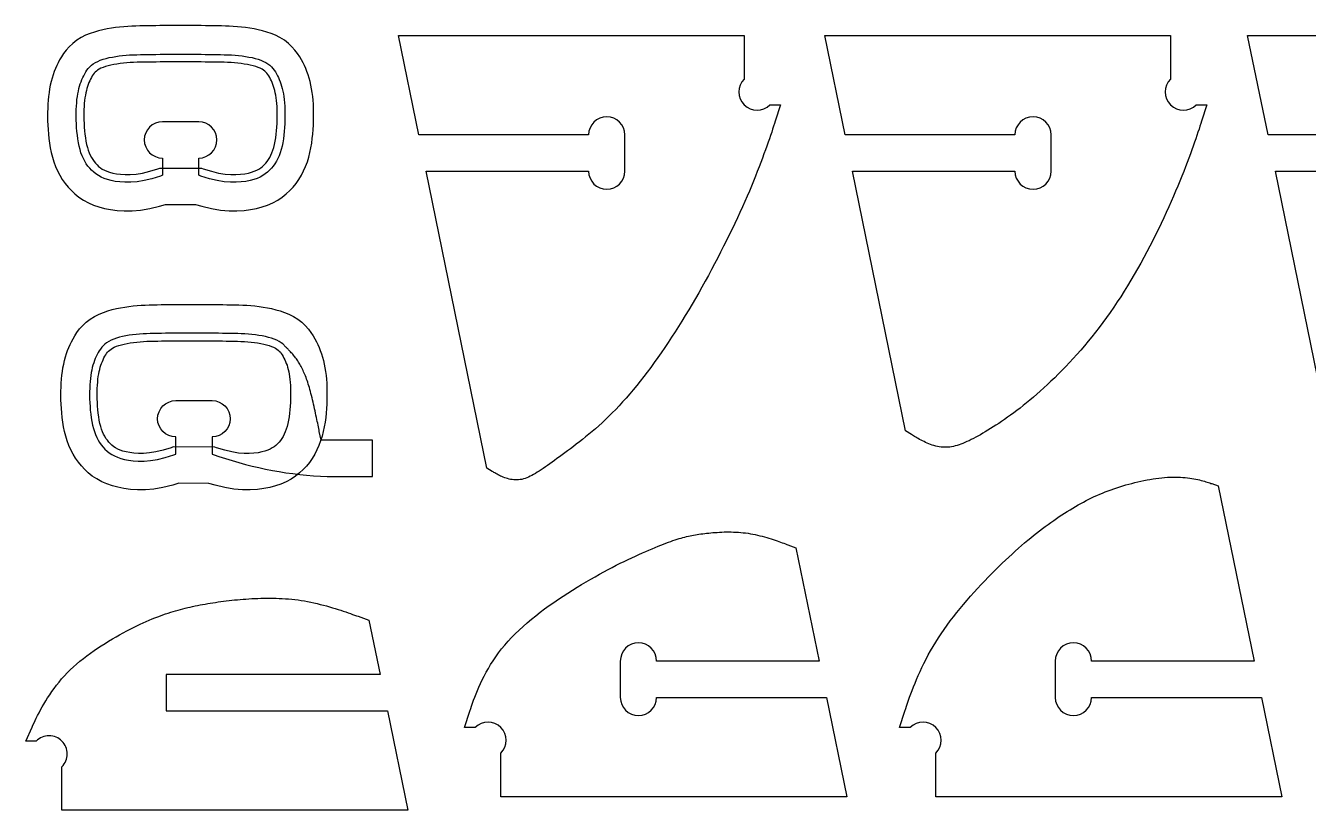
# Model space of a CAD drawing. Extents: x -514 to 537, y 96 to 817.
# Drawn here: x 34.4 to 246.3, y 100.3 to 230 of the extents above; entities that cross this region are included whole.
import ezdxf

# ---------------------------------------------------------------- set-up
doc = ezdxf.new("R2010")
doc.units = 0
doc.layers.add('EXTERNAL_CUT', color=1, linetype='CONTINUOUS')
doc.layers.add('POCKET_CUT_1_1MM', color=3, linetype='CONTINUOUS')

msp = doc.modelspace()

# ---------------------------------------------------------------- linework, layer by layer
at = {"layer": 'EXTERNAL_CUT', "flags": 128}
for points in [[(110.6, 156.88), (100.55, 205.98), (127.39, 205.98, 1), (133.39, 205.98), (133.39, 211.98, 1), (127.39, 211.98), (99.32, 211.98), (95.96, 228.4), (153.11, 228.4), (153.11, 221.2, 1), (157.36, 216.95), (159.11, 216.95), (158.23, 214.24), (158.1, 213.84), (157.96, 213.4), (157.8, 212.93), (157.64, 212.43), (157.46, 211.9), (157.27, 211.34), (157.06, 210.76), (156.85, 210.14), (156.62, 209.5), (156.37, 208.83), (156.12, 208.14), (155.85, 207.42), (155.57, 206.68), (155.27, 205.92), (154.96, 205.14), (154.64, 204.34), (154.3, 203.52), (153.95, 202.68), (153.58, 201.83), (153.2, 200.95), (152.81, 200.07), (152.4, 199.17), (151.98, 198.26), (151.54, 197.33), (151.1, 196.4), (150.64, 195.46), (150.18, 194.51), (149.7, 193.56), (149.21, 192.6), (148.72, 191.64), (148.21, 190.67), (147.7, 189.71), (147.18, 188.75), (146.65, 187.78), (146.12, 186.83), (145.58, 185.87), (145.03, 184.92), (144.48, 183.98), (143.93, 183.05), (143.37, 182.13), (142.81, 181.21), (142.25, 180.31), (141.68, 179.42), (141.11, 178.54), (140.54, 177.68), (139.97, 176.82), (139.39, 175.98), (138.81, 175.16), (138.24, 174.35), (137.66, 173.56), (137.08, 172.78), (136.5, 172.02), (135.92, 171.27), (135.34, 170.55), (134.76, 169.84), (134.18, 169.16), (133.6, 168.49), (133.02, 167.84), (132.45, 167.22), (131.88, 166.61), (131.31, 166.03), (130.74, 165.47), (130.17, 164.92), (129.61, 164.4), (129.06, 163.9), (128.51, 163.41), (127.96, 162.94), (127.43, 162.49), (126.9, 162.05), (126.38, 161.63), (125.87, 161.23), (125.36, 160.84), (124.87, 160.46), (124.39, 160.1), (123.91, 159.75), (123.45, 159.41), (123.01, 159.09), (122.57, 158.77), (122.15, 158.47), (121.74, 158.17), (121.35, 157.89), (120.97, 157.61), (120.6, 157.35), (120.25, 157.1), (119.9, 156.86), (119.56, 156.63), (119.24, 156.42), (118.92, 156.22), (118.61, 156.03), (118.31, 155.85), (118.01, 155.69), (117.72, 155.55), (117.44, 155.42), (117.16, 155.3), (116.89, 155.2), (116.62, 155.12), (116.35, 155.05), (116.08, 155), (115.81, 154.97), (115.55, 154.95), (115.29, 154.96), (115.03, 154.97), (114.77, 155), (114.51, 155.05), (114.26, 155.1), (114.01, 155.17), (113.77, 155.24), (113.53, 155.32), (113.3, 155.41), (113.07, 155.51), (112.86, 155.6), (112.65, 155.7), (112.45, 155.8), (112.26, 155.9), (112.08, 156), (111.9, 156.1), (111.74, 156.19), (111.6, 156.28), (111.46, 156.36), (110.6, 156.88)], [(179.77, 163.08), (170.99, 205.98), (197.83, 205.98, 1), (203.83, 205.98), (203.83, 211.98, 1), (197.83, 211.98), (169.76, 211.98), (166.4, 228.4), (223.56, 228.4), (223.56, 221.2, 1), (227.8, 216.95), (229.56, 216.95), (228.68, 214.24), (228.55, 213.84), (228.4, 213.4), (228.25, 212.93), (228.08, 212.43), (227.9, 211.9), (227.71, 211.34), (227.51, 210.76), (227.29, 210.14), (227.06, 209.5), (226.82, 208.83), (226.56, 208.14), (226.29, 207.42), (226.01, 206.68), (225.72, 205.92), (225.41, 205.14), (225.08, 204.34), (224.75, 203.52), (224.39, 202.68), (224.03, 201.83), (223.65, 200.95), (223.25, 200.07), (222.84, 199.17), (222.42, 198.26), (221.99, 197.34), (221.54, 196.41), (221.08, 195.48), (220.61, 194.54), (220.12, 193.6), (219.63, 192.65), (219.13, 191.71), (218.61, 190.77), (218.09, 189.83), (217.55, 188.9), (217.01, 187.97), (216.46, 187.05), (215.89, 186.14), (215.33, 185.24), (214.75, 184.36), (214.17, 183.49), (213.58, 182.64), (212.98, 181.8), (212.38, 180.98), (211.77, 180.17), (211.16, 179.38), (210.55, 178.61), (209.94, 177.86), (209.32, 177.12), (208.7, 176.4), (208.08, 175.7), (207.46, 175.01), (206.84, 174.34), (206.23, 173.69), (205.61, 173.06), (205, 172.44), (204.4, 171.84), (203.79, 171.26), (203.2, 170.7), (202.61, 170.15), (202.02, 169.63), (201.45, 169.12), (200.88, 168.63), (200.31, 168.15), (199.76, 167.7), (199.21, 167.26), (198.68, 166.84), (198.15, 166.43), (197.63, 166.04), (197.12, 165.66), (196.61, 165.3), (196.12, 164.95), (195.64, 164.62), (195.16, 164.3), (194.7, 164), (194.24, 163.71), (193.8, 163.43), (193.36, 163.16), (192.94, 162.9), (192.52, 162.66), (192.12, 162.43), (191.73, 162.21), (191.35, 162), (190.97, 161.8), (190.61, 161.62), (190.26, 161.44), (189.91, 161.28), (189.57, 161.13), (189.24, 160.99), (188.92, 160.86), (188.6, 160.75), (188.29, 160.65), (187.98, 160.57), (187.67, 160.49), (187.37, 160.43), (187.08, 160.39), (186.78, 160.36), (186.49, 160.34), (186.2, 160.34), (185.91, 160.35), (185.62, 160.38), (185.33, 160.42), (185.04, 160.48), (184.75, 160.54), (184.46, 160.62), (184.18, 160.71), (183.9, 160.81), (183.62, 160.92), (183.35, 161.03), (183.08, 161.15), (182.82, 161.28), (182.57, 161.4), (182.33, 161.53), (182.09, 161.66), (181.86, 161.79), (181.65, 161.91), (181.44, 162.03), (181.25, 162.15), (181.07, 162.26), (180.9, 162.37), (180.75, 162.47), (179.77, 163.08)], [(56.98, 205.31), (56.64, 205.18), (55.22, 204.74), (53.94, 204.43), (52.78, 204.24), (51.73, 204.15), (50.79, 204.14), (49.94, 204.2), (49.18, 204.3), (48.5, 204.43), (47.88, 204.6), (47.33, 204.79), (46.83, 205.01), (46.39, 205.25), (45.98, 205.52), (45.62, 205.81), (45.28, 206.13), (44.96, 206.47), (44.67, 206.83), (44.39, 207.21), (44.14, 207.63), (43.91, 208.06), (43.71, 208.53), (43.52, 209.03), (43.36, 209.55), (43.22, 210.11), (43.1, 210.69), (43, 211.3), (42.92, 211.92), (42.85, 212.54), (42.8, 213.18), (42.77, 213.8), (42.74, 214.42), (42.73, 215.03), (42.74, 215.62), (42.75, 216.2), (42.78, 216.75), (42.81, 217.29), (42.86, 217.8), (42.93, 218.3), (43, 218.76), (43.09, 219.21), (43.18, 219.62), (43.29, 220.02), (43.41, 220.4), (43.54, 220.76), (43.68, 221.11), (43.82, 221.44), (43.98, 221.76), (44.14, 222.08), (44.32, 222.38), (44.51, 222.68), (44.73, 222.96), (44.97, 223.23), (45.24, 223.48), (45.55, 223.72), (45.89, 223.93), (46.28, 224.13), (46.71, 224.31), (47.17, 224.47), (47.66, 224.61), (48.18, 224.74), (48.71, 224.84), (49.27, 224.94), (49.83, 225.02), (50.4, 225.08), (50.97, 225.13), (51.56, 225.18), (52.15, 225.21), (52.75, 225.23), (53.36, 225.25), (53.98, 225.26), (54.62, 225.27), (55.26, 225.28), (55.91, 225.28), (56.58, 225.29), (57.25, 225.29), (57.93, 225.29), (58.61, 225.29), (59.29, 225.29), (59.98, 225.29), (60.66, 225.29), (61.35, 225.29), (62.03, 225.29), (62.71, 225.29), (63.38, 225.29), (64.04, 225.28), (64.7, 225.28), (65.34, 225.27), (65.97, 225.26), (66.59, 225.25), (67.2, 225.23), (67.81, 225.21), (68.4, 225.18), (68.98, 225.13), (69.56, 225.08), (70.13, 225.02), (70.69, 224.94), (71.24, 224.84), (71.78, 224.74), (72.29, 224.61), (72.79, 224.47), (73.25, 224.31), (73.67, 224.13), (74.06, 223.93), (74.41, 223.72), (74.71, 223.48), (74.99, 223.23), (75.23, 222.96), (75.44, 222.68), (75.64, 222.38), (75.81, 222.08), (75.98, 221.76), (76.13, 221.44), (76.28, 221.11), (76.42, 220.76), (76.55, 220.4), (76.66, 220.02), (76.77, 219.62), (76.87, 219.21), (76.96, 218.76), (77.03, 218.3), (77.09, 217.8), (77.14, 217.29), (77.18, 216.75), (77.21, 216.2), (77.22, 215.62), (77.22, 215.03), (77.21, 214.42), (77.19, 213.8), (77.15, 213.18), (77.1, 212.54), (77.04, 211.92), (76.96, 211.3), (76.86, 210.69), (76.74, 210.11), (76.59, 209.55), (76.43, 209.03), (76.25, 208.53), (76.04, 208.06), (75.81, 207.63), (75.56, 207.21), (75.29, 206.83), (75, 206.47), (74.68, 206.13), (74.34, 205.81), (73.97, 205.52), (73.57, 205.25), (73.12, 205.01), (72.63, 204.79), (72.08, 204.6), (71.46, 204.43), (70.78, 204.3), (70.01, 204.2), (69.17, 204.14), (68.22, 204.15), (67.18, 204.24), (66.02, 204.43), (64.73, 204.74), (63.32, 205.18), (62.98, 205.31), (62.98, 208.15, 1), (62.98, 214.15), (56.98, 214.15, 1), (56.98, 208.15), (56.98, 205.31)], [(248.33, 169.56), (240.87, 205.98), (267.72, 205.98, 1)], [(59.18, 159.22), (59.18, 162.06, -1), (59.18, 168.06), (65.18, 168.06, -1), (65.18, 162.06), (65.18, 159.21), (65.52, 159.08), (66.3, 158.84, 0.07245), (84.22, 155.51), (91.71, 155.51), (91.71, 161.5), (83.18, 161.5), (82.89, 162.97), (82.85, 163.2), (82.8, 163.45), (82.74, 163.72), (82.69, 164), (82.63, 164.31), (82.56, 164.62), (82.49, 164.95), (82.42, 165.29), (82.35, 165.64), (82.28, 165.99), (82.2, 166.35), (82.12, 166.71), (82.04, 167.08), (81.95, 167.45), (81.87, 167.81), (81.78, 168.17), (81.7, 168.53), (81.61, 168.89), (81.52, 169.23), (81.43, 169.57), (81.34, 169.89), (81.25, 170.21), (81.16, 170.51), (81.07, 170.8), (80.98, 171.09), (80.89, 171.36), (80.79, 171.63), (80.7, 171.89), (80.6, 172.14), (80.51, 172.38), (80.41, 172.61), (80.31, 172.84), (80.21, 173.06), (80.11, 173.27), (80.01, 173.48), (79.9, 173.68), (79.79, 173.88), (79.68, 174.07), (79.57, 174.25), (79.46, 174.43), (79.34, 174.61), (79.22, 174.78), (79.11, 174.95), (78.99, 175.11), (78.86, 175.27), (78.74, 175.42), (78.62, 175.57), (78.5, 175.71), (78.39, 175.85), (78.27, 175.98), (78.16, 176.11), (78.05, 176.23), (77.94, 176.35), (77.83, 176.46), (77.73, 176.56), (77.64, 176.66), (77.55, 176.75), (77.46, 176.83), (77.39, 176.91), (76.85, 177.44), (76.62, 177.62), (76.27, 177.83), (75.88, 178.03), (75.46, 178.21), (74.99, 178.37), (74.5, 178.51), (73.99, 178.64), (73.45, 178.75), (72.9, 178.84), (72.34, 178.92), (71.77, 178.98), (71.19, 179.04), (70.61, 179.08), (70.01, 179.11), (69.41, 179.14), (68.8, 179.15), (68.18, 179.17), (67.55, 179.18), (66.91, 179.18), (66.25, 179.19), (65.59, 179.19), (64.92, 179.2), (64.24, 179.2), (63.56, 179.2), (62.87, 179.2), (62.19, 179.2), (61.5, 179.2), (60.82, 179.2), (60.14, 179.2), (59.46, 179.2), (58.79, 179.2), (58.12, 179.19), (57.47, 179.19), (56.83, 179.18), (56.19, 179.17), (55.57, 179.16), (54.96, 179.14), (54.36, 179.12), (53.77, 179.09), (53.18, 179.04), (52.61, 178.99), (52.04, 178.93), (51.48, 178.85), (50.92, 178.75), (50.39, 178.65), (49.87, 178.52), (49.38, 178.38), (48.92, 178.22), (48.49, 178.04), (48.1, 177.84), (47.76, 177.63), (47.45, 177.39), (47.18, 177.14), (46.94, 176.87), (46.72, 176.59), (46.53, 176.29), (46.35, 175.99), (46.19, 175.67), (46.03, 175.35), (45.88, 175.02), (45.75, 174.67), (45.62, 174.31), (45.5, 173.93), (45.39, 173.54), (45.29, 173.12), (45.21, 172.68), (45.13, 172.21), (45.07, 171.72), (45.02, 171.2), (44.98, 170.67), (44.96, 170.11), (44.94, 169.53), (44.94, 168.94), (44.95, 168.34), (44.97, 167.72), (45.01, 167.09), (45.06, 166.46), (45.12, 165.83), (45.2, 165.21), (45.31, 164.61), (45.43, 164.02), (45.57, 163.47), (45.73, 162.94), (45.91, 162.44), (46.12, 161.98), (46.35, 161.54), (46.6, 161.13), (46.87, 160.74), (47.16, 160.38), (47.48, 160.04), (47.82, 159.72), (48.19, 159.43), (48.59, 159.16), (49.04, 158.92), (49.53, 158.7), (50.08, 158.51), (50.7, 158.34), (51.38, 158.21), (52.14, 158.11), (52.99, 158.05), (53.94, 158.06), (54.98, 158.15), (56.14, 158.34), (57.42, 158.65), (58.84, 159.09), (59.18, 159.22)], [(178.77, 114.05), (179.65, 116.76), (179.79, 117.16), (179.93, 117.59), (180.09, 118.06), (180.26, 118.55), (180.44, 119.07), (180.64, 119.61), (180.85, 120.18), (181.08, 120.76), (181.33, 121.37), (181.59, 121.99), (181.86, 122.63), (182.16, 123.29), (182.47, 123.96), (182.8, 124.63), (183.15, 125.32), (183.51, 126.02), (183.9, 126.72), (184.31, 127.42), (184.74, 128.13), (185.19, 128.83), (185.65, 129.54), (186.14, 130.24), (186.64, 130.95), (187.16, 131.64), (187.69, 132.34), (188.23, 133.03), (188.79, 133.72), (189.35, 134.39), (189.92, 135.06), (190.5, 135.73), (191.08, 136.38), (191.66, 137.02), (192.25, 137.65), (192.84, 138.27), (193.42, 138.88), (194, 139.48), (194.58, 140.06), (195.15, 140.62), (195.72, 141.17), (196.27, 141.7), (196.82, 142.21), (197.36, 142.71), (197.89, 143.2), (198.42, 143.66), (198.93, 144.12), (199.44, 144.56), (199.95, 144.98), (200.44, 145.39), (200.93, 145.79), (201.42, 146.18), (201.9, 146.55), (202.38, 146.92), (202.85, 147.27), (203.32, 147.61), (203.78, 147.94), (204.24, 148.27), (204.69, 148.58), (205.15, 148.89), (205.6, 149.18), (206.05, 149.47), (206.49, 149.75), (206.94, 150.03), (207.38, 150.3), (207.82, 150.56), (208.27, 150.81), (208.71, 151.06), (209.15, 151.3), (209.6, 151.53), (210.04, 151.75), (210.49, 151.97), (210.94, 152.19), (211.39, 152.39), (211.85, 152.59), (212.31, 152.78), (212.77, 152.97), (213.24, 153.15), (213.71, 153.33), (214.18, 153.5), (214.67, 153.66), (215.15, 153.82), (215.65, 153.97), (216.14, 154.12), (216.64, 154.26), (217.14, 154.39), (217.65, 154.52), (218.15, 154.64), (218.65, 154.75), (219.15, 154.86), (219.66, 154.95), (220.15, 155.04), (220.65, 155.12), (221.14, 155.19), (221.62, 155.26), (222.1, 155.31), (222.57, 155.35), (223.03, 155.39), (223.49, 155.41), (223.93, 155.43), (224.36, 155.43), (224.79, 155.42), (225.2, 155.41), (225.6, 155.38), (225.98, 155.35), (226.36, 155.31), (226.72, 155.26), (227.07, 155.2), (227.41, 155.14), (227.73, 155.08), (228.04, 155.01), (228.34, 154.95), (228.62, 154.87), (228.89, 154.8), (229.15, 154.73), (229.39, 154.66), (229.61, 154.59), (229.82, 154.52), (230.02, 154.46), (230.2, 154.39), (230.37, 154.34), (231.41, 153.98), (237.34, 125.02), (210.5, 125.02, 1), (204.5, 125.02), (204.5, 119.02, 1), (210.5, 119.02), (238.57, 119.02), (241.93, 102.6), (184.77, 102.6), (184.77, 109.8, 1), (180.53, 114.05), (178.77, 114.05)], [(161.64, 143.72), (165.47, 125.02), (138.63, 125.02, 1), (132.63, 125.02), (132.63, 119.02, 1), (138.63, 119.02), (166.7, 119.02), (170.06, 102.6), (112.9, 102.6), (112.9, 109.8, 1), (108.66, 114.05), (106.9, 114.05), (107.78, 116.76), (107.92, 117.16), (108.06, 117.59), (108.22, 118.05), (108.4, 118.54), (108.59, 119.05), (108.8, 119.59), (109.02, 120.15), (109.27, 120.72), (109.54, 121.31), (109.83, 121.92), (110.14, 122.53), (110.47, 123.16), (110.83, 123.8), (111.21, 124.44), (111.62, 125.08), (112.06, 125.73), (112.52, 126.38), (113.01, 127.02), (113.54, 127.66), (114.09, 128.29), (114.67, 128.92), (115.28, 129.54), (115.92, 130.15), (116.58, 130.75), (117.26, 131.35), (117.95, 131.93), (118.67, 132.51), (119.39, 133.08), (120.13, 133.63), (120.88, 134.18), (121.64, 134.71), (122.4, 135.24), (123.17, 135.75), (123.94, 136.25), (124.71, 136.73), (125.48, 137.21), (126.24, 137.67), (126.99, 138.11), (127.74, 138.55), (128.47, 138.96), (129.2, 139.37), (129.91, 139.76), (130.61, 140.13), (131.3, 140.49), (131.97, 140.84), (132.63, 141.17), (133.28, 141.49), (133.91, 141.8), (134.53, 142.09), (135.13, 142.37), (135.71, 142.64), (136.28, 142.9), (136.83, 143.14), (137.37, 143.37), (137.88, 143.59), (138.38, 143.79), (138.86, 143.99), (139.32, 144.17), (139.76, 144.34), (140.18, 144.5), (140.58, 144.65), (140.96, 144.79), (141.33, 144.92), (141.68, 145.03), (142.03, 145.14), (142.35, 145.25), (142.67, 145.34), (142.98, 145.43), (143.29, 145.51), (143.59, 145.58), (143.88, 145.65), (144.17, 145.72), (144.46, 145.77), (144.75, 145.83), (145.04, 145.88), (145.33, 145.93), (145.63, 145.97), (145.94, 146.02), (146.25, 146.06), (146.57, 146.1), (146.9, 146.14), (147.24, 146.17), (147.58, 146.21), (147.94, 146.24), (148.3, 146.27), (148.66, 146.29), (149.03, 146.32), (149.41, 146.33), (149.79, 146.35), (150.17, 146.35), (150.56, 146.36), (150.95, 146.35), (151.34, 146.34), (151.74, 146.33), (152.14, 146.3), (152.54, 146.27), (152.94, 146.23), (153.34, 146.19), (153.74, 146.13), (154.14, 146.07), (154.53, 145.99), (154.93, 145.91), (155.32, 145.83), (155.71, 145.73), (156.09, 145.64), (156.46, 145.53), (156.83, 145.43), (157.19, 145.32), (157.54, 145.21), (157.88, 145.11), (158.21, 145), (158.53, 144.89), (158.83, 144.78), (159.12, 144.68), (159.4, 144.58), (159.66, 144.48), (159.9, 144.39), (160.12, 144.3), (160.33, 144.22), (161.64, 143.72)], [(91.1, 131.77), (92.94, 122.77), (57.58, 122.77), (57.58, 116.77), (94.17, 116.77), (97.53, 100.35), (40.38, 100.35), (40.38, 107.55, 0.414214), (40.38, 111.79, 0.414214), (36.13, 111.79), (34.38, 111.79), (35.43, 114.09), (35.58, 114.43), (35.76, 114.8), (35.94, 115.19), (36.14, 115.6), (36.36, 116.03), (36.59, 116.48), (36.84, 116.95), (37.11, 117.43), (37.39, 117.92), (37.69, 118.42), (38.01, 118.94), (38.35, 119.45), (38.7, 119.97), (39.08, 120.5), (39.47, 121.02), (39.89, 121.54), (40.32, 122.06), (40.77, 122.57), (41.25, 123.07), (41.75, 123.57), (42.26, 124.06), (42.8, 124.53), (43.35, 125), (43.91, 125.45), (44.49, 125.89), (45.08, 126.33), (45.67, 126.75), (46.27, 127.16), (46.88, 127.56), (47.49, 127.94), (48.09, 128.32), (48.7, 128.68), (49.31, 129.02), (49.91, 129.36), (50.5, 129.68), (51.08, 129.99), (51.66, 130.29), (52.22, 130.57), (52.77, 130.84), (53.3, 131.09), (53.81, 131.33), (54.31, 131.55), (54.8, 131.77), (55.28, 131.97), (55.74, 132.16), (56.19, 132.34), (56.64, 132.51), (57.07, 132.67), (57.5, 132.82), (57.92, 132.96), (58.34, 133.09), (58.75, 133.22), (59.15, 133.34), (59.56, 133.45), (59.96, 133.56), (60.36, 133.66), (60.76, 133.76), (61.16, 133.86), (61.56, 133.95), (61.97, 134.04), (62.37, 134.12), (62.79, 134.21), (63.2, 134.29), (63.62, 134.37), (64.04, 134.44), (64.46, 134.52), (64.89, 134.59), (65.32, 134.66), (65.75, 134.72), (66.19, 134.79), (66.63, 134.85), (67.08, 134.91), (67.53, 134.96), (67.98, 135.01), (68.44, 135.06), (68.9, 135.11), (69.36, 135.15), (69.83, 135.2), (70.3, 135.24), (70.78, 135.27), (71.26, 135.3), (71.75, 135.33), (72.24, 135.36), (72.73, 135.38), (73.23, 135.4), (73.73, 135.41), (74.23, 135.42), (74.74, 135.42), (75.24, 135.41), (75.75, 135.4), (76.27, 135.38), (76.78, 135.36), (77.3, 135.32), (77.82, 135.28), (78.34, 135.23), (78.87, 135.18), (79.39, 135.11), (79.92, 135.03), (80.44, 134.95), (80.97, 134.85), (81.5, 134.74), (82.02, 134.63), (82.54, 134.51), (83.06, 134.38), (83.57, 134.25), (84.07, 134.12), (84.57, 133.98), (85.05, 133.84), (85.53, 133.69), (85.99, 133.55), (86.43, 133.41), (86.86, 133.27), (87.27, 133.13), (87.67, 132.99), (88.04, 132.87), (88.4, 132.74), (88.73, 132.62), (89.03, 132.51), (89.31, 132.41), (91.1, 131.77)]]:
    msp.add_lwpolyline(points, format="xyb", dxfattribs=at)
msp.add_lwpolyline([(267.72, 211.98), (239.65, 211.98), (236.28, 228.4), (293.44, 228.4)], dxfattribs=at)
at = {"layer": 'POCKET_CUT_1_1MM', "flags": 128}
for points in [[(62.45, 200.49), (63.48, 200.17), (65.08, 199.79), (66.59, 199.54), (67.99, 199.42), (69.29, 199.4), (70.48, 199.48), (71.55, 199.62), (72.53, 199.82), (73.46, 200.06), (74.36, 200.38), (75.22, 200.75), (76.02, 201.19), (76.77, 201.69), (77.43, 202.22), (78.03, 202.77), (78.57, 203.35), (79.07, 203.96), (79.53, 204.62), (79.94, 205.3), (80.31, 206.01), (80.64, 206.75), (80.92, 207.5), (81.16, 208.27), (81.35, 209.05), (81.51, 209.83), (81.64, 210.6), (81.74, 211.36), (81.82, 212.11), (81.88, 212.86), (81.92, 213.59), (81.95, 214.3), (81.96, 215), (81.96, 215.69), (81.94, 216.37), (81.91, 217.03), (81.86, 217.69), (81.8, 218.33), (81.72, 218.96), (81.62, 219.58), (81.5, 220.19), (81.37, 220.78), (81.21, 221.35), (81.04, 221.9), (80.85, 222.43), (80.65, 222.94), (80.44, 223.42), (80.21, 223.89), (79.96, 224.36), (79.67, 224.87), (79.31, 225.42), (78.88, 225.99), (78.37, 226.55), (77.78, 227.1), (77.12, 227.61), (76.4, 228.06), (75.66, 228.43), (74.94, 228.74), (74.22, 228.98), (73.51, 229.19), (72.81, 229.36), (72.11, 229.5), (71.41, 229.62), (70.72, 229.72), (70.04, 229.79), (69.36, 229.86), (68.69, 229.9), (68.03, 229.94), (67.37, 229.97), (66.71, 229.99), (66.06, 230), (65.4, 230.01), (64.74, 230.02), (64.07, 230.02), (63.4, 230.03), (62.72, 230.03), (62.04, 230.03), (61.35, 230.03), (60.66, 230.03), (59.98, 230.03), (59.29, 230.03), (58.6, 230.03), (57.92, 230.03), (57.23, 230.03), (56.56, 230.03), (55.88, 230.02), (55.21, 230.02), (54.56, 230.01), (53.9, 230), (53.25, 229.99), (52.59, 229.97), (51.93, 229.94), (51.26, 229.9), (50.59, 229.86), (49.91, 229.79), (49.23, 229.72), (48.54, 229.62), (47.85, 229.5), (47.15, 229.36), (46.44, 229.19), (45.74, 228.98), (45.02, 228.74), (44.29, 228.43), (43.55, 228.06), (42.84, 227.61), (42.18, 227.1), (41.59, 226.55), (41.08, 225.99), (40.65, 225.42), (40.29, 224.87), (39.99, 224.36), (39.74, 223.89), (39.52, 223.42), (39.31, 222.94), (39.11, 222.43), (38.92, 221.9), (38.74, 221.35), (38.59, 220.78), (38.45, 220.19), (38.33, 219.58), (38.24, 218.96), (38.16, 218.33), (38.09, 217.69), (38.05, 217.03), (38.02, 216.37), (38, 215.69), (38, 215), (38.01, 214.3), (38.03, 213.59), (38.08, 212.86), (38.13, 212.11), (38.21, 211.36), (38.31, 210.6), (38.44, 209.83), (38.6, 209.05), (38.8, 208.27), (39.04, 207.5), (39.32, 206.75), (39.64, 206.01), (40.01, 205.3), (40.43, 204.62), (40.89, 203.96), (41.39, 203.35), (41.93, 202.77), (42.52, 202.22), (43.19, 201.69), (43.93, 201.19), (44.74, 200.75), (45.6, 200.38), (46.49, 200.06), (47.43, 199.82), (48.41, 199.62), (49.47, 199.48), (50.66, 199.4), (51.96, 199.42), (53.37, 199.54), (54.87, 199.79), (56.47, 200.17), (57.51, 200.49), (62.45, 200.49)], [(63.43, 206.49), (63.73, 206.37), (65.07, 205.96), (66.26, 205.67), (67.33, 205.5), (68.28, 205.42), (69.13, 205.41), (69.89, 205.46), (70.57, 205.55), (71.18, 205.67), (71.71, 205.81), (72.16, 205.97), (72.56, 206.14), (72.91, 206.33), (73.23, 206.54), (73.52, 206.77), (73.79, 207.02), (74.04, 207.3), (74.28, 207.59), (74.51, 207.91), (74.71, 208.25), (74.9, 208.61), (75.08, 209.01), (75.24, 209.43), (75.38, 209.89), (75.5, 210.39), (75.61, 210.93), (75.71, 211.49), (75.78, 212.07), (75.85, 212.66), (75.89, 213.26), (75.93, 213.86), (75.95, 214.46), (75.96, 215.04), (75.96, 215.61), (75.94, 216.15), (75.92, 216.68), (75.88, 217.18), (75.84, 217.66), (75.78, 218.12), (75.71, 218.54), (75.63, 218.94), (75.55, 219.32), (75.45, 219.67), (75.35, 220), (75.24, 220.31), (75.11, 220.62), (74.99, 220.91), (74.85, 221.2), (74.71, 221.47), (74.56, 221.72), (74.41, 221.95), (74.25, 222.15), (74.08, 222.34), (73.9, 222.51), (73.69, 222.68), (73.44, 222.83), (73.14, 222.98), (72.8, 223.13), (72.4, 223.26), (71.97, 223.39), (71.5, 223.5), (71.01, 223.6), (70.5, 223.69), (69.97, 223.76), (69.43, 223.83), (68.88, 223.88), (68.32, 223.92), (67.75, 223.95), (67.16, 223.97), (66.56, 223.99), (65.95, 224), (65.32, 224.01), (64.68, 224.02), (64.03, 224.02), (63.37, 224.03), (62.7, 224.03), (62.03, 224.03), (61.35, 224.03), (60.66, 224.03), (59.98, 224.03), (59.29, 224.03), (58.61, 224.03), (57.93, 224.03), (57.25, 224.03), (56.58, 224.03), (55.92, 224.02), (55.27, 224.02), (54.63, 224.01), (54.01, 224), (53.39, 223.99), (52.8, 223.97), (52.21, 223.95), (51.64, 223.92), (51.08, 223.88), (50.53, 223.83), (49.99, 223.76), (49.46, 223.69), (48.95, 223.6), (48.45, 223.5), (47.99, 223.39), (47.55, 223.26), (47.16, 223.13), (46.81, 222.98), (46.52, 222.83), (46.27, 222.68), (46.06, 222.51), (45.87, 222.34), (45.7, 222.15), (45.54, 221.95), (45.39, 221.72), (45.25, 221.47), (45.11, 221.2), (44.97, 220.91), (44.84, 220.62), (44.72, 220.31), (44.61, 220), (44.5, 219.67), (44.41, 219.32), (44.32, 218.94), (44.24, 218.54), (44.18, 218.12), (44.12, 217.66), (44.07, 217.18), (44.04, 216.68), (44.01, 216.15), (44, 215.61), (44, 215.04), (44.01, 214.46), (44.03, 213.86), (44.06, 213.26), (44.11, 212.66), (44.17, 212.07), (44.25, 211.49), (44.34, 210.93), (44.45, 210.39), (44.58, 209.89), (44.72, 209.43), (44.88, 209.01), (45.05, 208.61), (45.24, 208.25), (45.45, 207.91), (45.67, 207.59), (45.91, 207.3), (46.17, 207.02), (46.44, 206.77), (46.73, 206.54), (47.04, 206.33), (47.39, 206.14), (47.79, 205.97), (48.25, 205.81), (48.78, 205.67), (49.39, 205.55), (50.07, 205.46), (50.82, 205.41), (51.67, 205.42), (52.62, 205.5), (53.69, 205.67), (54.89, 205.96), (56.22, 206.37), (56.53, 206.49), (63.43, 206.49)], [(59.71, 154.4), (58.68, 154.08), (57.07, 153.69), (55.57, 153.45), (54.16, 153.33), (52.86, 153.31), (51.68, 153.39), (50.61, 153.53), (49.63, 153.73), (48.7, 153.98), (47.8, 154.29), (46.94, 154.66), (46.13, 155.11), (45.39, 155.6), (44.72, 156.13), (44.13, 156.69), (43.59, 157.26), (43.09, 157.88), (42.63, 158.53), (42.22, 159.21), (41.85, 159.92), (41.52, 160.66), (41.24, 161.41), (41, 162.19), (40.81, 162.97), (40.65, 163.74), (40.52, 164.51), (40.42, 165.27), (40.34, 166.03), (40.28, 166.77), (40.24, 167.5), (40.21, 168.21), (40.2, 168.91), (40.21, 169.6), (40.22, 170.28), (40.25, 170.94), (40.3, 171.6), (40.36, 172.24), (40.44, 172.87), (40.54, 173.5), (40.66, 174.11), (40.8, 174.7), (40.95, 175.27), (41.13, 175.82), (41.31, 176.35), (41.52, 176.85), (41.73, 177.33), (41.95, 177.8), (42.2, 178.27), (42.5, 178.79), (42.86, 179.33), (43.29, 179.9), (43.8, 180.46), (44.39, 181.01), (45.05, 181.52), (45.77, 181.97), (46.5, 182.34), (47.23, 182.65), (47.95, 182.89), (48.66, 183.1), (49.36, 183.27), (50.06, 183.41), (50.75, 183.53), (51.44, 183.63), (52.13, 183.7), (52.8, 183.77), (53.47, 183.81), (54.14, 183.85), (54.8, 183.88), (55.46, 183.89), (56.11, 183.91), (56.77, 183.92), (57.43, 183.92), (58.09, 183.93), (58.77, 183.93), (59.45, 183.93), (60.13, 183.94), (60.81, 183.94), (61.5, 183.94), (62.19, 183.94), (62.88, 183.94), (63.56, 183.94), (64.25, 183.93), (64.93, 183.93), (65.61, 183.93), (66.29, 183.93), (66.95, 183.92), (67.61, 183.91), (68.27, 183.9), (68.92, 183.89), (69.58, 183.87), (70.24, 183.84), (70.91, 183.81), (71.58, 183.76), (72.25, 183.7), (72.94, 183.62), (73.63, 183.52), (74.32, 183.4), (75.02, 183.26), (75.72, 183.09), (76.43, 182.89), (77.15, 182.64), (77.87, 182.33), (78.61, 181.96), (79.33, 181.51), (79.99, 181), (80.58, 180.45), (81.09, 179.88), (81.52, 179.32), (81.88, 178.77), (82.17, 178.26), (82.42, 177.78), (82.65, 177.32), (82.86, 176.84), (83.06, 176.33), (83.25, 175.8), (83.42, 175.25), (83.58, 174.68), (83.71, 174.09), (83.83, 173.48), (83.93, 172.86), (84.01, 172.23), (84.07, 171.58), (84.12, 170.93), (84.15, 170.26), (84.16, 169.59), (84.16, 168.9), (84.15, 168.2), (84.13, 167.49), (84.09, 166.76), (84.03, 166.01), (83.95, 165.26), (83.85, 164.49), (83.72, 163.73), (83.56, 162.95), (83.36, 162.17), (83.12, 161.4), (82.84, 160.64), (82.51, 159.91), (82.14, 159.2), (81.73, 158.51), (81.27, 157.86), (80.77, 157.25), (80.23, 156.67), (79.64, 156.12), (78.97, 155.59), (78.23, 155.1), (77.42, 154.65), (76.56, 154.28), (75.66, 153.97), (74.73, 153.72), (73.75, 153.53), (72.68, 153.38), (71.5, 153.31), (70.19, 153.32), (68.79, 153.44), (67.28, 153.69), (65.68, 154.07), (64.65, 154.39), (59.71, 154.4)], [(65.63, 160.39), (58.73, 160.4), (58.43, 160.28), (57.09, 159.87), (55.89, 159.58), (54.83, 159.41), (53.87, 159.32), (53.03, 159.32), (52.27, 159.37), (51.59, 159.46), (50.98, 159.58), (50.45, 159.72), (49.99, 159.88), (49.6, 160.05), (49.24, 160.24), (48.93, 160.45), (48.64, 160.68), (48.37, 160.93), (48.12, 161.21), (47.88, 161.5), (47.65, 161.82), (47.45, 162.16), (47.26, 162.52), (47.08, 162.92), (46.92, 163.34), (46.78, 163.81), (46.66, 164.3), (46.55, 164.84), (46.45, 165.4), (46.38, 165.98), (46.32, 166.57), (46.27, 167.17), (46.23, 167.77), (46.21, 168.37), (46.2, 168.95), (46.21, 169.52), (46.22, 170.06), (46.24, 170.59), (46.28, 171.1), (46.33, 171.58), (46.38, 172.03), (46.45, 172.46), (46.53, 172.85), (46.62, 173.23), (46.71, 173.58), (46.81, 173.91), (46.93, 174.22), (47.05, 174.53), (47.18, 174.82), (47.32, 175.11), (47.46, 175.38), (47.6, 175.63), (47.75, 175.86), (47.91, 176.06), (48.08, 176.25), (48.27, 176.42), (48.48, 176.59), (48.73, 176.74), (49.02, 176.89), (49.37, 177.04), (49.76, 177.17), (50.2, 177.3), (50.66, 177.41), (51.15, 177.51), (51.67, 177.6), (52.2, 177.67), (52.74, 177.73), (53.29, 177.78), (53.85, 177.82), (54.42, 177.86), (55, 177.88), (55.6, 177.9), (56.21, 177.91), (56.84, 177.92), (57.48, 177.92), (58.13, 177.93), (58.79, 177.93), (59.46, 177.93), (60.14, 177.94), (60.82, 177.94), (61.5, 177.94), (62.19, 177.94), (62.87, 177.94), (63.56, 177.94), (64.24, 177.93), (64.91, 177.93), (65.58, 177.93), (66.24, 177.93), (66.89, 177.92), (67.53, 177.91), (68.16, 177.9), (68.77, 177.89), (69.37, 177.87), (69.95, 177.85), (70.53, 177.82), (71.09, 177.78), (71.64, 177.73), (72.18, 177.67), (72.71, 177.59), (73.22, 177.51), (73.71, 177.4), (74.18, 177.29), (74.61, 177.17), (75.01, 177.03), (75.35, 176.88), (75.65, 176.73), (75.89, 176.58), (76.11, 176.42), (76.29, 176.24), (76.46, 176.05), (76.62, 175.85), (76.77, 175.62), (76.91, 175.37), (77.06, 175.1), (77.19, 174.81), (77.32, 174.52), (77.44, 174.21), (77.56, 173.9), (77.66, 173.57), (77.76, 173.22), (77.84, 172.84), (77.92, 172.45), (77.99, 172.02), (78.04, 171.57), (78.09, 171.09), (78.13, 170.58), (78.15, 170.05), (78.16, 169.51), (78.16, 168.94), (78.15, 168.36), (78.13, 167.76), (78.1, 167.16), (78.05, 166.56), (77.99, 165.97), (77.91, 165.39), (77.82, 164.83), (77.71, 164.29), (77.58, 163.8), (77.44, 163.33), (77.28, 162.91), (77.11, 162.51), (76.92, 162.15), (76.71, 161.81), (76.49, 161.49), (76.25, 161.2), (75.99, 160.93), (75.72, 160.67), (75.43, 160.44), (75.12, 160.23), (74.77, 160.04), (74.37, 159.87), (73.91, 159.71), (73.38, 159.57), (72.77, 159.45), (72.09, 159.36), (71.33, 159.31), (70.49, 159.32), (69.54, 159.4), (68.47, 159.58), (67.27, 159.86), (65.93, 160.28), (65.63, 160.39)]]:
    msp.add_lwpolyline(points, dxfattribs=at)

doc.saveas('drawing.dxf')
